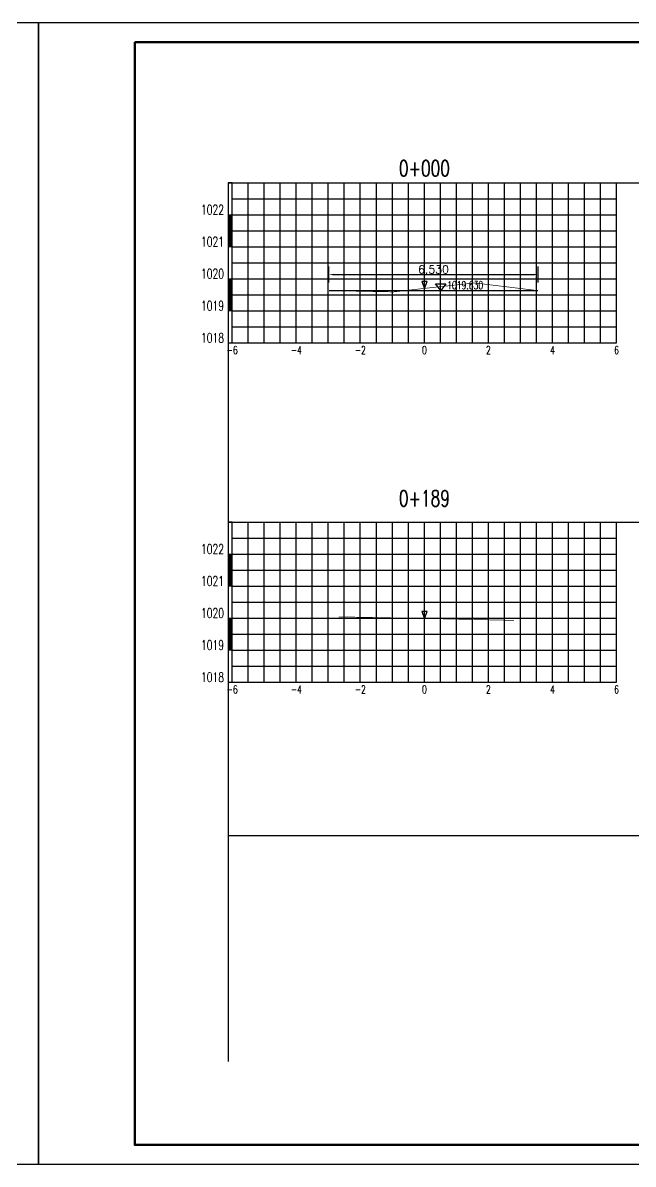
# Model space of a CAD drawing. Extents: x 695776 to 1250176, y 4443437 to 9025597.
# Drawn here: x 950670 to 969728, y 4482840 to 4518480 of the extents above; entities that cross this region are included whole.
import ezdxf
from ezdxf.enums import TextEntityAlignment as Align

# ---------------------------------------------------------------- set-up
doc = ezdxf.new("R2010")
doc.units = 0
doc.header["$LTSCALE"] = 0.5
doc.header["$PDSIZE"] = 0.2
doc.linetypes.add('ACAD_ISO07W100', pattern=[3.5, 0.5, -3])
doc.linetypes.add('CENTER2', pattern=[28.575, 19.05, -3.175, 3.175, -3.175])
doc.layers.get('0').update_dxf_attribs({"linetype": 'CONTINUOUS'})
doc.layers.get('Defpoints').update_dxf_attribs({"linetype": 'CONTINUOUS'})
for name, color, linetype in [('KEDU', 7, 'CONTINUOUS'), ('MIGE', 4, 'ACAD_ISO07W100'), ('MIGE1', 11, 'CONTINUOUS'), ('SANJIAO', 212, 'CONTINUOUS'), ('SHEJI', 1, 'CONTINUOUS'), ('YUANSHI', 2, 'CONTINUOUS'), ('YUANSHI1', 73, 'CONTINUOUS'), ('ZHOUXIAN', 20, 'CENTER2'), ('图框', 7, 'CONTINUOUS'), ('辅助线', 3, 'CONTINUOUS')]:
    doc.layers.add(name, color=color, linetype=linetype)
doc.styles.get("Standard").update_dxf_attribs({"font": 'rs.shx', "bigfont": 'hztxt.shx'})
doc.dimstyles.get("Standard").update_dxf_attribs({"dimtxt": 0.18, "dimasz": 0.18, "dimexe": 0.18, "dimexo": 0.0625, "dimgap": 0.09, "dimtad": 0, "dimtih": 1, "dimtoh": 1, "dimdec": 4, "dimzin": 0, "dimdsep": 46, "dimtxsty": 'Standard', "dimcen": 0.09, "dimadec": 0, "dimazin": 0, "dimtfac": 1, "dimtdec": 4, "dimtofl": 0, "dimtmove": 0, "dimatfit": 3, "dimfxl": 0, "dimtolj": 1, "dimtzin": 0, "dimarcsym": 0})

# ---------------------------------------------------------------- blocks, each defined once
blk = doc.blocks.new('zhunghao')
blk.add_lwpolyline([(0, 0), (0.33, 0.86), (-0.33, 0.86), (0, 0)])
blk = doc.blocks.new('ele_sym08')
blk.add_line((0, 0), (5.6, 0))
blk.add_lwpolyline([(0.9, 0), (0.25, 0.86), (1.55, 0.86), (0.9, 0)])
at = {"width": 0.7}
blk.add_attdef('ELEVAT', (1.7, 0.18), '', height=1, dxfattribs=at)
blk = doc.blocks.new('*D815')
at = {"color": 0, "lineweight": -2}
for p, q in [((960228, 4510368), (960228, 4510868)), ((960391, 4510618), (966596, 4510618)), ((966758, 4510368), (966758, 4510868))]:
    blk.add_line(p, q, dxfattribs=at)
at = {"color": 0}
for points in [[(960391, 4510645), (960391, 4510591), (960228, 4510618)], [(966596, 4510645), (966596, 4510591), (966758, 4510618)]]:
    blk.add_solid(points, dxfattribs=at)
at = {"layer": 'Defpoints', "color": 0}
for p in [(966758, 4510618), (960228, 4510118), (966758, 4510118)]:
    blk.add_point(p, dxfattribs=at)
at = {"color": 0, "insert": (963493, 4510780), "char_height": 250, "attachment_point": 5}
blk.add_mtext('\\A1;6.530', dxfattribs=at)
blk = doc.blocks.new('bc1_100')
blk.add_lwpolyline([(0.064, 1), (-0.063, 1), (-0.063, 0), (0.064, 0)], close=True)
at = {"width": 0.7}
blk.add_attdef('BC', text='', height=0.3, dxfattribs=at).set_placement((-0.193, 0.007), align=Align.RIGHT)
blk = doc.blocks.new('bc0_100')
for p, q in [((-0.063, 1), (-0.063, 0)), ((0.063, 0), (0.063, 1))]:
    blk.add_line(p, q)
at = {"const_width": 0.126}
blk.add_lwpolyline([(0, 1), (0, 0)], dxfattribs=at)
at = {"width": 0.7}
blk.add_attdef('BC', text='', height=0.3, dxfattribs=at).set_placement((-0.193, 0.007), align=Align.RIGHT)

msp = doc.modelspace()

# ---------------------------------------------------------------- linework, layer by layer
at = {"layer": 'MIGE', "linetype": 'Continuous'}
for p, q in [((957708.4569, 4508487.6428), (957708.4569, 4513487.6428)), ((958708.4569, 4508487.6428), (958708.4569, 4513487.6428)), ((959708.4569, 4508487.6428), (959708.4569, 4513487.6428)), ((960708.4569, 4508487.6428), (960708.4569, 4513487.6428)), ((961708.4569, 4508487.6428), (961708.4569, 4513487.6428)), ((962708.4569, 4508487.6428), (962708.4569, 4513487.6428)), ((963708.4569, 4508487.6428), (963708.4569, 4513487.6428)), ((964708.4569, 4508487.6428), (964708.4569, 4513487.6428)), ((965708.4569, 4508487.6428), (965708.4569, 4513487.6428)), ((966708.4569, 4508487.6428), (966708.4569, 4513487.6428)), ((967708.4569, 4508487.6428), (967708.4569, 4513487.6428)), ((968708.4569, 4508487.6428), (968708.4569, 4513487.6428)), ((957208.4569, 4512987.6428), (969208.4569, 4512987.6428)), ((957208.4569, 4511987.6428), (969208.4569, 4511987.6428)), ((957208.4569, 4510987.6428), (969208.4569, 4510987.6428)), ((957208.4569, 4509987.6428), (969208.4569, 4509987.6428)), ((957208.4569, 4508987.6428), (969208.4569, 4508987.6428)), ((957708.4569, 4497891.3781), (957708.4569, 4502891.3781)), ((958708.4569, 4497891.3781), (958708.4569, 4502891.3781)), ((959708.4569, 4497891.3781), (959708.4569, 4502891.3781)), ((960708.4569, 4497891.3781), (960708.4569, 4502891.3781)), ((961708.4569, 4497891.3781), (961708.4569, 4502891.3781)), ((962708.4569, 4497891.3781), (962708.4569, 4502891.3781)), ((963708.4569, 4497891.3781), (963708.4569, 4502891.3781)), ((964708.4569, 4497891.3781), (964708.4569, 4502891.3781)), ((965708.4569, 4497891.3781), (965708.4569, 4502891.3781)), ((966708.4569, 4497891.3781), (966708.4569, 4502891.3781)), ((967708.4569, 4497891.3781), (967708.4569, 4502891.3781)), ((968708.4569, 4497891.3781), (968708.4569, 4502891.3781)), ((957208.4569, 4502391.3781), (969208.4569, 4502391.3781)), ((957208.4569, 4501391.3781), (969208.4569, 4501391.3781)), ((957208.4569, 4500391.3781), (969208.4569, 4500391.3781)), ((957208.4569, 4499391.3781), (969208.4569, 4499391.3781)), ((957208.4569, 4498391.3781), (969208.4569, 4498391.3781))]:
    msp.add_line(p, q, dxfattribs=at)
at = {"layer": 'MIGE1'}
for p, q in [((957208.4569, 4513487.6428), (969208.4569, 4513487.6428)), ((957208.4569, 4508487.6428), (957208.4569, 4513487.6428)), ((958208.4569, 4508487.6428), (958208.4569, 4513487.6428)), ((959208.4569, 4508487.6428), (959208.4569, 4513487.6428)), ((960208.4569, 4508487.6428), (960208.4569, 4513487.6428)), ((961208.4569, 4508487.6428), (961208.4569, 4513487.6428)), ((962208.4569, 4508487.6428), (962208.4569, 4513487.6428)), ((963208.4569, 4508487.6428), (963208.4569, 4513487.6428)), ((964208.4569, 4508487.6428), (964208.4569, 4513487.6428)), ((965208.4569, 4508487.6428), (965208.4569, 4513487.6428)), ((966208.4569, 4508487.6428), (966208.4569, 4513487.6428)), ((967208.4569, 4508487.6428), (967208.4569, 4513487.6428)), ((968208.4569, 4508487.6428), (968208.4569, 4513487.6428)), ((969208.4569, 4508487.6428), (969208.4569, 4513487.6428)), ((957208.4569, 4512487.6428), (969208.4569, 4512487.6428)), ((957208.4569, 4511487.6428), (969208.4569, 4511487.6428)), ((957208.4569, 4510487.6428), (969208.4569, 4510487.6428)), ((957208.4569, 4509487.6428), (969208.4569, 4509487.6428)), ((957208.4569, 4508487.6428), (969208.4569, 4508487.6428)), ((957208.4569, 4502891.3781), (969208.4569, 4502891.3781)), ((957208.4569, 4497891.3781), (957208.4569, 4502891.3781)), ((958208.4569, 4497891.3781), (958208.4569, 4502891.3781)), ((959208.4569, 4497891.3781), (959208.4569, 4502891.3781)), ((960208.4569, 4497891.3781), (960208.4569, 4502891.3781)), ((961208.4569, 4497891.3781), (961208.4569, 4502891.3781)), ((962208.4569, 4497891.3781), (962208.4569, 4502891.3781)), ((963208.4569, 4497891.3781), (963208.4569, 4502891.3781)), ((964208.4569, 4497891.3781), (964208.4569, 4502891.3781)), ((965208.4569, 4497891.3781), (965208.4569, 4502891.3781)), ((966208.4569, 4497891.3781), (966208.4569, 4502891.3781)), ((967208.4569, 4497891.3781), (967208.4569, 4502891.3781)), ((968208.4569, 4497891.3781), (968208.4569, 4502891.3781)), ((969208.4569, 4497891.3781), (969208.4569, 4502891.3781)), ((957208.4569, 4501891.3781), (969208.4569, 4501891.3781)), ((957208.4569, 4500891.3781), (969208.4569, 4500891.3781)), ((957208.4569, 4499891.3781), (969208.4569, 4499891.3781)), ((957208.4569, 4498891.3781), (969208.4569, 4498891.3781)), ((957208.4569, 4497891.3781), (969208.4569, 4497891.3781))]:
    msp.add_line(p, q, dxfattribs=at)
at = {"layer": 'SHEJI', "const_width": 50}
msp.add_lwpolyline([(960228.4569, 4510117.6428), (962591.1842, 4510117.6428), (963208.4569, 4510117.6428), (966758.4569, 4510117.6428)], dxfattribs=at)
at = {"layer": 'YUANSHI', "const_width": 20}
for points in [[(962591.1842, 4510117.6428), (963208.4569, 4510187.6428), (964778.4569, 4510357.6428), (966758.4569, 4510117.6428)], [(960528.4569, 4499931.3781), (963208.4569, 4499881.3781), (966008.4569, 4499821.3781)]]:
    msp.add_lwpolyline(points, dxfattribs=at)
at = {"layer": 'YUANSHI1', "const_width": 20}
msp.add_lwpolyline([(960228.4569, 4510117.6428), (962238.4569, 4510077.6428), (962591.1842, 4510117.6428)], dxfattribs=at)
at = {"layer": 'ZHOUXIAN'}
for p, q in [((963208.4569, 4509577.6428), (963208.4569, 4510857.6428)), ((963208.4569, 4499321.3781), (963208.4569, 4500431.3781))]:
    msp.add_line(p, q, dxfattribs=at)
at = {"layer": '图框', "linetype": 'Continuous', "lineweight": -2, "flags": 128}
for points in [[(900764.309, 4518480.4621), (900764.309, 4482840.4621), (951164.309, 4482840.4621), (951164.309, 4518480.4621), (900764.309, 4518480.4621)], [(951164.2995, 4518480.4611), (951164.2995, 4482840.4611), (1001564.2995, 4482840.4611), (1001564.2995, 4518480.4611), (951164.2995, 4518480.4611)]]:
    msp.add_lwpolyline(points, dxfattribs=at)
at = {"layer": '图框', "linetype": 'Continuous', "lineweight": 60, "flags": 128}
msp.add_lwpolyline([(954164.2995, 4517880.4611), (1000964.2995, 4517880.4611), (1000964.2995, 4483440.4611), (954164.2995, 4483440.4611), (954164.2995, 4517880.4611)], dxfattribs=at)
at = {"layer": '辅助线'}
for points in [[(957082.2614, 4513487.6428), (999947.7745, 4513487.6428)], [(957082.2614, 4513487.6428), (957082.2614, 4486044.5699)], [(957082.2614, 4502891.3781), (999537.603, 4502891.3781)], [(957082.2614, 4493105.0944), (999087.583, 4493105.0944)]]:
    msp.add_lwpolyline(points, dxfattribs=at)

# ---------------------------------------------------------------- block references
at = {"xscale": 250, "yscale": 250, "zscale": 250}
msp.add_blockref('ele_sym08', (963493.4569, 4510117.6428), dxfattribs=at).add_auto_attribs({'ELEVAT': '1019.630'})
at = {"layer": 'KEDU', "xscale": 1000, "yscale": 1000, "zscale": 1000}
for name, p, values in [('bc1_100', (957145.2089, 4512487.6428), {'BC': '1022'}), ('bc0_100', (957145.2089, 4511487.6428), {'BC': '1021'}), ('bc1_100', (957145.2089, 4510487.6428), {'BC': '1020'}), ('bc0_100', (957145.2089, 4509487.6428), {'BC': '1019'}), ('bc1_100', (957145.2089, 4508487.6428), {'BC': '1018'}), ('bc1_100', (957145.2089, 4501891.3781), {'BC': '1022'}), ('bc0_100', (957145.2089, 4500891.3781), {'BC': '1021'}), ('bc1_100', (957145.2089, 4499891.3781), {'BC': '1020'}), ('bc0_100', (957145.2089, 4498891.3781), {'BC': '1019'}), ('bc1_100', (957145.2089, 4497891.3781), {'BC': '1018'})]:
    msp.add_blockref(name, p, dxfattribs=at).add_auto_attribs(values)
at = {"layer": 'SANJIAO', "xscale": 250, "yscale": 250, "zscale": 250}
for p in [(963208.4569, 4510187.6428), (963208.4569, 4499881.3781)]:
    msp.add_blockref('zhunghao', p, dxfattribs=at)

# ---------------------------------------------------------------- texts
at = {"width": 0.7}
for s, p in [('0+000', (963208.4569, 4513687.6428)), ('0+189', (963208.4569, 4503381.3781))]:
    msp.add_text(s, height=500, dxfattribs=at).set_placement(p, align=Align.CENTER)
at = {"layer": 'KEDU', "width": 0.7}
for s, p in [('-6', (957208.4569, 4508137.6428)), ('-4', (959208.4569, 4508137.6428)), ('-2', (961208.4569, 4508137.6428)), ('0', (963208.4569, 4508137.6428)), ('0', (963208.4569, 4508137.6428)), ('2', (965208.4569, 4508137.6428)), ('4', (967208.4569, 4508137.6428)), ('6', (969208.4569, 4508137.6428)), ('-6', (957208.4569, 4497541.3781)), ('-4', (959208.4569, 4497541.3781)), ('-2', (961208.4569, 4497541.3781)), ('0', (963208.4569, 4497541.3781)), ('0', (963208.4569, 4497541.3781)), ('2', (965208.4569, 4497541.3781)), ('4', (967208.4569, 4497541.3781)), ('6', (969208.4569, 4497541.3781))]:
    msp.add_text(s, height=250, dxfattribs=at).set_placement(p, align=Align.CENTER)

# ---------------------------------------------------------------- dimensions: what is measured, and where the dimension line sits
dim = msp.add_linear_dim(base=(966758.4569, 4510617.6428), p1=(960228.4569, 4510117.6428), p2=(966758.4569, 4510117.6428), dimstyle='Standard', override={"dimtxt": 250, "dimasz": 162.5, "dimexe": 250, "dimexo": 250, "dimgap": 37.5, "dimtad": 1, "dimtih": 0, "dimtoh": 0, "dimdec": 3, "dimlfac": 0.001})
dim.commit()
dim.dimension.update_dxf_attribs({"geometry": '*D815', "text_midpoint": (963493.4569, 4510780.1428)})

doc.saveas('drawing.dxf')
